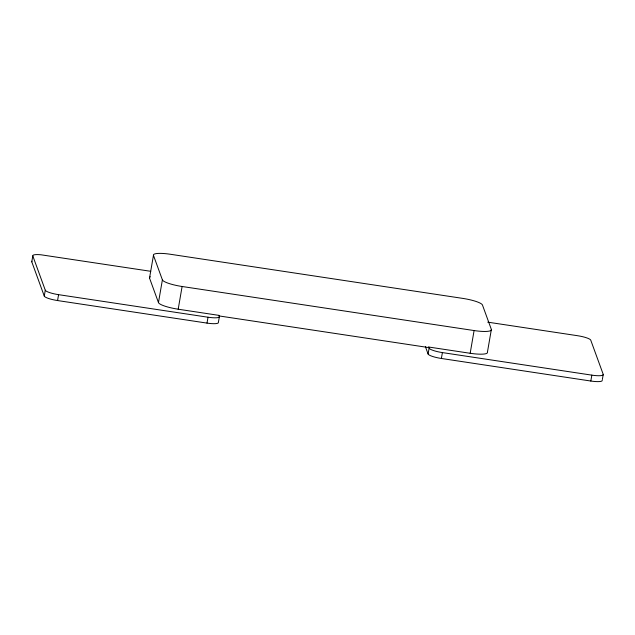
<?xml version="1.0" encoding="UTF-8"?>
<svg xmlns="http://www.w3.org/2000/svg" width="635" height="635" viewBox="0 0 635 635"><rect width="100%" height="100%" fill="white"/><g stroke="black" fill="none" stroke-linecap="round" stroke-linejoin="round"><path stroke-width="0.95" d="M219.012 315.381L218.916 315.912L428.609 347.559L428.704 347.027L470.17 353.282A19.034 3.667 9.8 0 0 487.434 352.163L491.363 329.438L482.457 305.006A18.629 3.588 9.8 0 0 462.74 298.387L170.355 254.262A18.629 3.588 9.8 0 0 153.456 255.357L149.527 278.074L158.464 302.593A18.629 3.588 9.8 0 0 178.189 309.213L219.012 315.381L219.408 316.476L218.392 322.366A12.557 2.421 9.8 0 1 207.002 323.104L57.563 300.553A12.557 2.421 9.8 0 1 44.267 296.085L31.782 261.842L32.798 255.953A12.557 2.421 9.8 0 1 41.005 254.794L150.717 271.296M44.267 296.085L45.283 290.203L32.798 255.953M57.563 300.553L58.579 294.664A12.557 2.421 9.8 0 1 45.283 290.203M158.464 302.593L162.393 279.868L153.456 255.357M178.189 309.213L182.11 286.496A18.629 3.588 9.8 0 1 162.393 279.868M207.002 323.104L208.018 317.222A12.557 2.421 9.8 0 0 219.408 316.476M602.218 380.294A12.557 2.421 9.8 0 1 590.82 381.032L441.381 358.473A12.557 2.421 9.8 0 1 428.093 354.012L429.109 348.123L428.704 347.027M441.381 358.473L442.397 352.592A12.557 2.421 9.8 0 1 429.109 348.123M470.17 353.282L474.091 330.557A19.034 3.667 9.8 0 0 491.363 329.438M590.82 381.032L591.836 375.142A12.557 2.421 9.8 0 0 603.234 374.404L602.361 379.452M487.728 322.151L577.453 335.693A12.557 2.421 9.8 0 1 590.748 340.162L603.234 374.404M182.11 286.496L474.091 330.557M58.579 294.664L208.018 317.222M442.397 352.592L591.836 375.142M425.386 346.607L428.093 354.012M31.782 261.842A12.557 2.421 9.8 0 1 31.933 261.223M149.527 278.074A18.629 3.588 9.8 0 1 150.384 276.812"/></g></svg>
